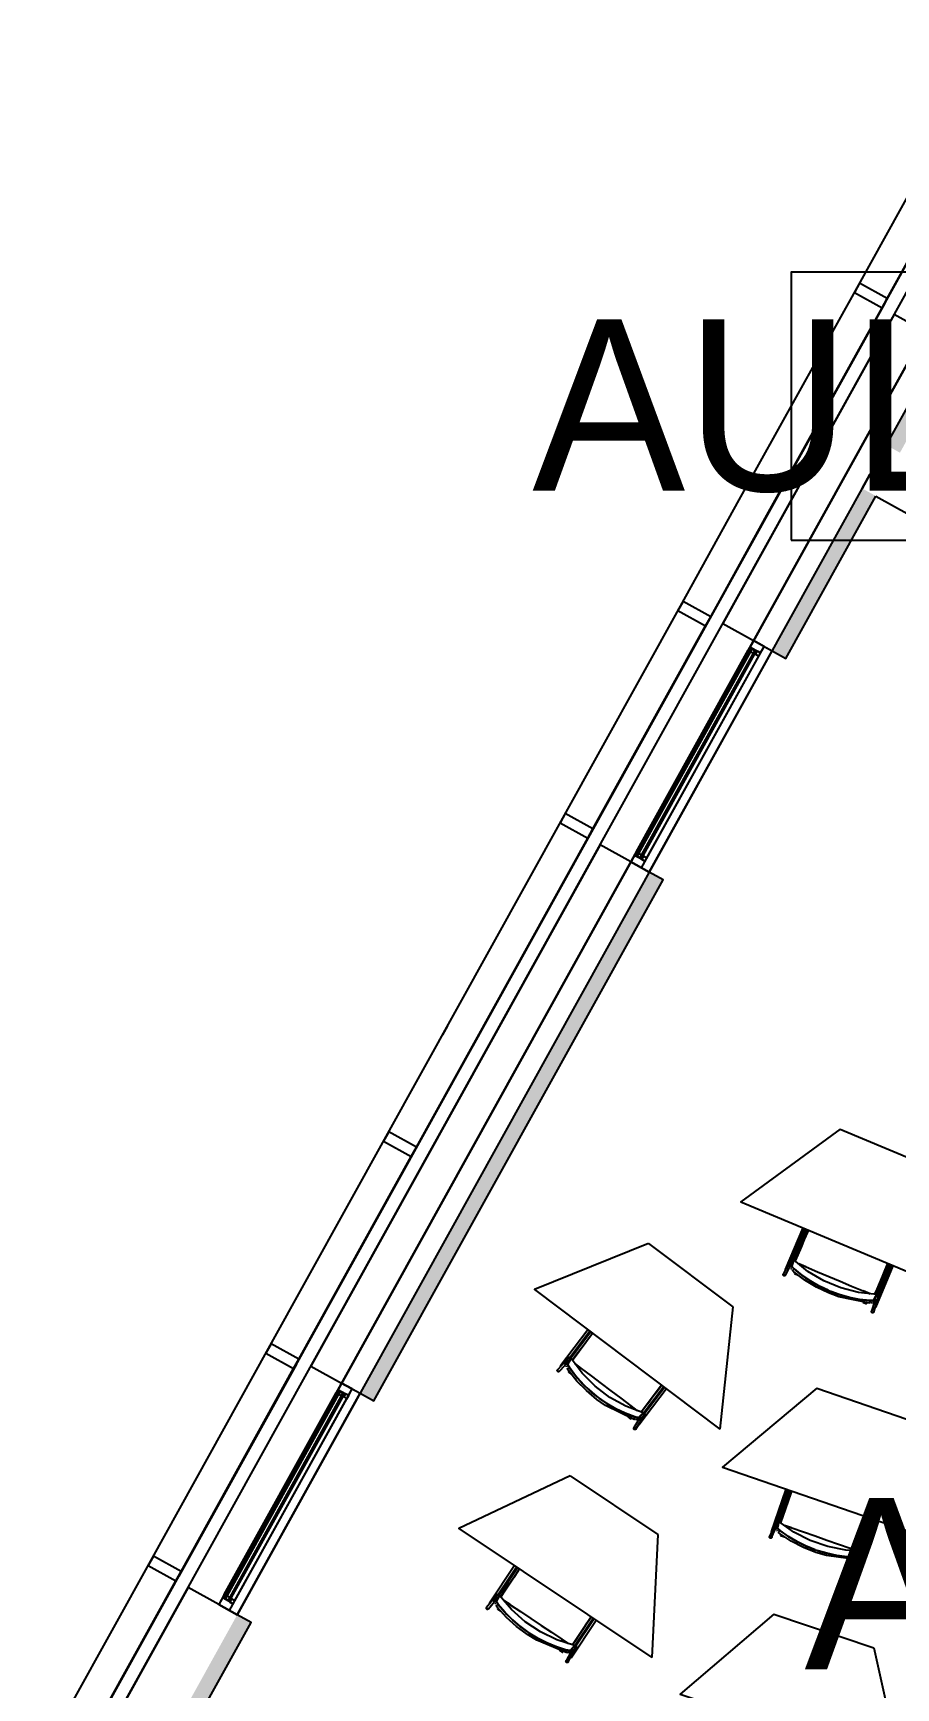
# Model space of a CAD drawing. Header units: metres. Extents: x 2.5 to 42.6, y 0.9 to 31.9.
# Drawn here: x 19.286 to 20.895, y 15.808 to 18.896 of the extents above; entities that cross this region are included whole.
import ezdxf

# ---------------------------------------------------------------- set-up
doc = ezdxf.new("R2010")
doc.units = ezdxf.units.M
for name, color, linetype in [('ARREDI', 9, 'Continuous'), ('INFISSI_VETRATE', 4, 'Continuous'), ('PARETI_STRUTTURE', 7, 'Continuous'), ('PILASTRI_SETTI', 8, 'Continuous'), ('PORTE_SCALE', 2, 'Continuous'), ('WAYFINDING_RIQUADRI', 7, 'Continuous'), ('WAYFINDING_TESTI', 7, 'Continuous')]:
    doc.layers.add(name, color=color, linetype=linetype)

msp = doc.modelspace()

# ---------------------------------------------------------------- linework, layer by layer
at = {"layer": 'ARREDI'}
for points in [[(21.0039, 18.6262), (19.2925, 15.5377)], [(20.5454, 17.7982), (20.1828, 17.1439), (20.1064, 17.0061)], [(20.3857, 17.5108), (20.4304, 17.5915)], [(20.7911, 16.8507), (20.6061, 16.7148), (21.0056, 16.5475)], [(20.7911, 16.8507), (20.9727, 16.7747)], [(20.7316, 16.6622), (20.7301, 16.6585), (20.7242, 16.6445), (20.7183, 16.6303), (20.7124, 16.6162), (20.7074, 16.6045)], [(20.4339, 16.6373), (20.221, 16.5514), (20.5666, 16.2904)], [(20.4339, 16.6373), (20.591, 16.5187)], [(20.6888, 16.5887), (20.6888, 16.5887)], [(20.6888, 16.5887), (20.6888, 16.5887), (20.6891, 16.5886), (20.6896, 16.5884)], [(20.6896, 16.5884), (20.6902, 16.5881)], [(20.6973, 16.5931), (20.6967, 16.5935), (20.6962, 16.5941), (20.696, 16.5948), (20.696, 16.5948), (20.6961, 16.5955), (20.6961, 16.5957), (20.6964, 16.5962), (20.6969, 16.5967), (20.6976, 16.597)], [(20.6976, 16.597), (20.6984, 16.5971), (20.6991, 16.5969), (20.6997, 16.5965), (20.7001, 16.5959), (20.7003, 16.5952), (20.7003, 16.5951), (20.7003, 16.5944), (20.7002, 16.5943), (20.7, 16.5938), (20.6994, 16.5933)], [(20.6984, 16.5926), (20.7002, 16.5983), (20.7006, 16.5996)], [(20.7003, 16.5894), (20.6995, 16.5904)], [(20.6995, 16.5904), (20.7003, 16.5894)], [(20.7011, 16.6046), (20.7005, 16.6051), (20.7001, 16.6057), (20.6999, 16.6064), (20.6999, 16.6071), (20.7001, 16.6076), (20.7001, 16.6076), (20.7002, 16.6078), (20.7008, 16.6083), (20.7014, 16.6087)], [(20.8468, 16.5306), (20.8493, 16.5305), (20.8516, 16.5306), (20.8532, 16.5309), (20.854, 16.5314), (20.8567, 16.5366), (20.8595, 16.5419), (20.8255, 16.5457), (20.7923, 16.5543), (20.7607, 16.5675), (20.7313, 16.5851), (20.7047, 16.6067), (20.7029, 16.6011), (20.701, 16.5954)], [(20.701, 16.5954), (20.7013, 16.5946), (20.7022, 16.5932), (20.7037, 16.5914), (20.7055, 16.5898)], [(20.7055, 16.5897), (20.7036, 16.5915), (20.7021, 16.5932), (20.7012, 16.5946), (20.701, 16.5954)], [(20.7014, 16.6086), (20.7022, 16.6087), (20.7029, 16.6085), (20.7035, 16.6081), (20.704, 16.6075), (20.7042, 16.6068)], [(20.7024, 16.5866), (20.7022, 16.5864), (20.7022, 16.5864), (20.7022, 16.5864), (20.7024, 16.5866), (20.7028, 16.587), (20.7032, 16.5875), (20.7037, 16.588), (20.7042, 16.5886)], [(20.7026, 16.6045), (20.7047, 16.6067)], [(20.7047, 16.6067), (20.7026, 16.6045)], [(20.7042, 16.5886), (20.7046, 16.5891), (20.7049, 16.5894), (20.7051, 16.5896)], [(20.7534, 16.557), (20.7367, 16.5665), (20.7206, 16.5775), (20.7055, 16.5897)], [(20.7056, 16.5896), (20.7207, 16.5774), (20.7368, 16.5665), (20.7534, 16.557)], [(20.7272, 16.5935), (20.7143, 16.5989)], [(20.7143, 16.5989), (20.7276, 16.5933), (20.7488, 16.5844), (20.7701, 16.5755), (20.7914, 16.5666), (20.8127, 16.5577), (20.8339, 16.5488), (20.8471, 16.5433)], [(20.856, 16.5423), (20.86, 16.5519), (20.865, 16.5638), (20.87, 16.5757), (20.875, 16.5877), (20.88, 16.5996)], [(20.6877, 16.5767), (20.687, 16.5767), (20.6863, 16.5769), (20.6856, 16.5773), (20.6852, 16.5779), (20.685, 16.5786), (20.6851, 16.5794), (20.6852, 16.5798), (20.6853, 16.5798), (20.6854, 16.5801), (20.6859, 16.5806), (20.6866, 16.5809)], [(20.6893, 16.579), (20.6892, 16.5782), (20.6891, 16.5778), (20.6889, 16.5776), (20.6884, 16.577), (20.6877, 16.5767)], [(20.7067, 16.5828), (20.7064, 16.5822), (20.7062, 16.5816), (20.706, 16.5811), (20.7059, 16.5809)], [(20.7541, 16.5567), (20.7688, 16.5498)], [(20.7688, 16.5498), (20.7541, 16.5567)], [(20.774, 16.5476), (20.7896, 16.5418), (20.8083, 16.5365), (20.8274, 16.5328), (20.8467, 16.5306)], [(20.8468, 16.5306), (20.8275, 16.5327), (20.8084, 16.5365), (20.7896, 16.5418), (20.774, 16.5476)], [(20.8471, 16.5433), (20.8343, 16.5487)], [(20.8402, 16.5246), (20.8403, 16.5249), (20.8405, 16.5253), (20.8408, 16.5259), (20.8411, 16.5266)], [(20.854, 16.5314), (20.8533, 16.5309), (20.8517, 16.5306), (20.8494, 16.5305), (20.8468, 16.5306)], [(20.8469, 16.5281), (20.8468, 16.5273), (20.8468, 16.5267)], [(20.8479, 16.5267), (20.8468, 16.5267)], [(20.8468, 16.5267), (20.8479, 16.5267)], [(20.8468, 16.5259), (20.8468, 16.5259), (20.8468, 16.5259)], [(20.847, 16.5302), (20.847, 16.5299), (20.847, 16.5295), (20.8469, 16.5288)], [(20.8503, 16.5267), (20.8492, 16.5266)], [(20.8493, 16.5266), (20.8505, 16.5267)], [(20.8531, 16.5271), (20.8515, 16.5268)], [(20.8515, 16.5268), (20.8532, 16.5271)], [(20.8538, 16.528), (20.8536, 16.5287), (20.8536, 16.5295), (20.8538, 16.53), (20.8538, 16.5301), (20.8543, 16.5307), (20.855, 16.531), (20.8557, 16.5311), (20.8564, 16.531), (20.8571, 16.5306), (20.8575, 16.53)], [(20.8575, 16.53), (20.8578, 16.5293), (20.8578, 16.5286), (20.8576, 16.528), (20.8575, 16.5279), (20.8571, 16.5274), (20.8571, 16.5274), (20.8564, 16.527), (20.8557, 16.5269), (20.855, 16.527), (20.8543, 16.5274)], [(20.8574, 16.5342), (20.8566, 16.5328), (20.8546, 16.5289)], [(20.8586, 16.5365), (20.8581, 16.5356)], [(20.8594, 16.541), (20.8599, 16.5416), (20.8605, 16.5419), (20.8613, 16.542), (20.862, 16.5419), (20.8627, 16.5415), (20.8631, 16.5409)], [(20.8595, 16.5419), (20.8594, 16.5396)], [(20.8631, 16.5409), (20.8634, 16.5402), (20.8634, 16.5395), (20.8633, 16.5393), (20.8633, 16.5392), (20.8631, 16.5388), (20.8626, 16.5382), (20.862, 16.5379), (20.8613, 16.5377)], [(20.591, 16.5187), (20.5666, 16.2904)], [(20.8402, 16.5246), (20.8402, 16.5246)], [(20.85, 16.5088), (20.8498, 16.5095), (20.8498, 16.5102), (20.8498, 16.5105), (20.8498, 16.5105), (20.85, 16.5109), (20.8505, 16.5115), (20.8512, 16.5118)], [(20.8538, 16.5109), (20.854, 16.5102), (20.854, 16.5094), (20.854, 16.5092), (20.854, 16.5092), (20.8538, 16.5087), (20.8533, 16.5082), (20.8526, 16.5078), (20.8519, 16.5077), (20.8511, 16.5078), (20.8505, 16.5082), (20.85, 16.5088)], [(20.8564, 16.5185), (20.857, 16.5182)], [(20.857, 16.5182), (20.8575, 16.5181), (20.8578, 16.5179)], [(20.8578, 16.5179), (20.8578, 16.5179)], [(20.3295, 16.4694), (20.3271, 16.4662), (20.3179, 16.4541), (20.3087, 16.4419), (20.2995, 16.4297), (20.2918, 16.4195)], [(19.7771, 16.4121), (19.5576, 16.016)], [(19.5701, 16.0393), (19.772, 16.4036)], [(20.2698, 16.4088), (20.2698, 16.4088), (20.2699, 16.4088), (20.2701, 16.4086), (20.2705, 16.4083)], [(20.2705, 16.4083), (20.2711, 16.4079)], [(20.2792, 16.4109), (20.2787, 16.4115), (20.2784, 16.4122), (20.2784, 16.4129), (20.2784, 16.413), (20.2786, 16.4136), (20.2787, 16.4137), (20.2791, 16.4142), (20.2797, 16.4145), (20.2804, 16.4147)], [(20.2801, 16.4103), (20.2832, 16.4153), (20.284, 16.4165)], [(20.2804, 16.4147), (20.2812, 16.4146), (20.2818, 16.4142), (20.2823, 16.4136), (20.2826, 16.4129), (20.2826, 16.4122), (20.2826, 16.4122), (20.2824, 16.4115), (20.2823, 16.4114), (20.2819, 16.411), (20.2813, 16.4106), (20.2806, 16.4105)], [(20.2806, 16.4078), (20.2812, 16.4067)], [(20.2812, 16.4067), (20.2807, 16.4078)], [(20.2825, 16.4034), (20.2823, 16.4033), (20.2823, 16.4033), (20.2823, 16.4033), (20.2825, 16.4034), (20.2829, 16.4037), (20.2835, 16.4041), (20.2841, 16.4045), (20.2847, 16.4049)], [(20.4086, 16.3133), (20.4109, 16.3126), (20.4132, 16.3122), (20.4148, 16.3121), (20.4157, 16.3124), (20.4197, 16.3168), (20.4236, 16.3212), (20.3916, 16.3333), (20.3616, 16.3499), (20.3342, 16.3705), (20.3101, 16.3948), (20.2897, 16.4223), (20.2865, 16.4173), (20.2834, 16.4123)], [(20.2834, 16.4123), (20.2834, 16.4114), (20.2839, 16.4098), (20.285, 16.4078), (20.2863, 16.4057)], [(20.2863, 16.4057), (20.2849, 16.4079), (20.2839, 16.4099), (20.2834, 16.4115), (20.2834, 16.4123)], [(20.2847, 16.4049), (20.2853, 16.4053), (20.2857, 16.4055), (20.2859, 16.4056)], [(20.2857, 16.4212), (20.2852, 16.4218), (20.285, 16.4225), (20.285, 16.4232), (20.2852, 16.4239), (20.2855, 16.4243), (20.2857, 16.4245), (20.2863, 16.4249), (20.287, 16.425)], [(20.324, 16.3626), (20.3108, 16.3754), (20.2979, 16.3901), (20.2863, 16.4057)], [(20.2864, 16.4056), (20.298, 16.39), (20.3108, 16.3754), (20.324, 16.3626)], [(20.287, 16.425), (20.2878, 16.4249), (20.2884, 16.4245), (20.2889, 16.424), (20.2892, 16.4232), (20.2892, 16.4225)], [(20.2871, 16.4207), (20.2895, 16.4222)], [(20.2895, 16.4222), (20.2871, 16.4207)], [(20.3082, 16.4039), (20.2971, 16.4124)], [(20.2971, 16.4123), (20.3085, 16.4037), (20.3269, 16.3898), (20.3453, 16.3759), (20.3638, 16.362), (20.3822, 16.3481), (20.4006, 16.3342), (20.412, 16.3256)], [(20.2659, 16.3975), (20.2651, 16.3976), (20.2645, 16.398), (20.264, 16.3985), (20.2637, 16.3993), (20.2637, 16.4), (20.2639, 16.4007), (20.2642, 16.4011), (20.2642, 16.4011), (20.2644, 16.4013), (20.265, 16.4017), (20.2658, 16.4018)], [(20.2679, 16.3993), (20.2677, 16.3986), (20.2674, 16.3982), (20.2672, 16.398), (20.2666, 16.3976), (20.2658, 16.3975)], [(20.2858, 16.3987), (20.2853, 16.3981), (20.2849, 16.3976), (20.2846, 16.3972), (20.2845, 16.397)], [(20.4203, 16.3224), (20.4266, 16.3307), (20.4344, 16.341), (20.4422, 16.3513), (20.45, 16.3617), (20.4578, 16.372)], [(20.3251, 16.3617), (20.3377, 16.3513)], [(20.3377, 16.3513), (20.3251, 16.3617)], [(20.3422, 16.3479), (20.3559, 16.3384), (20.3727, 16.3287), (20.3903, 16.3203), (20.4084, 16.3134)], [(20.4086, 16.3133), (20.3904, 16.3202), (20.3728, 16.3286), (20.3559, 16.3384), (20.3422, 16.3479)], [(20.7476, 16.3671), (20.5718, 16.2194), (20.9814, 16.0784)], [(20.7476, 16.3671), (20.9338, 16.303)], [(20.4007, 16.3092), (20.4008, 16.3094), (20.4011, 16.3098), (20.4015, 16.3103), (20.402, 16.3109)], [(20.412, 16.3256), (20.4009, 16.334)], [(20.4082, 16.3116), (20.408, 16.3109), (20.4078, 16.3102), (20.4076, 16.3096)], [(20.4086, 16.3093), (20.4076, 16.3096)], [(20.4076, 16.3096), (20.4086, 16.3093)], [(20.4086, 16.3129), (20.4086, 16.3127), (20.4084, 16.3122), (20.4082, 16.3116)], [(20.4157, 16.3123), (20.4149, 16.3121), (20.4132, 16.3122), (20.411, 16.3126), (20.4086, 16.3133)], [(20.4147, 16.3091), (20.4146, 16.3099), (20.4148, 16.3106), (20.4151, 16.3111), (20.4152, 16.3112), (20.4158, 16.3116), (20.4158, 16.3116), (20.4165, 16.3118), (20.4173, 16.3117), (20.4179, 16.3114), (20.4185, 16.3108), (20.4188, 16.3102)], [(20.4188, 16.3102), (20.4189, 16.3094), (20.4187, 16.3087), (20.4184, 16.3082), (20.4183, 16.3081), (20.4177, 16.3077), (20.4177, 16.3077), (20.417, 16.3075), (20.4162, 16.3076), (20.4155, 16.3079), (20.415, 16.3084)], [(20.4197, 16.3143), (20.4186, 16.313), (20.4157, 16.3098)], [(20.4236, 16.3212), (20.423, 16.3189)], [(20.4233, 16.3203), (20.4239, 16.3207), (20.4246, 16.3209), (20.4254, 16.3209), (20.4261, 16.3205), (20.4266, 16.32), (20.4269, 16.3193)], [(20.4269, 16.3193), (20.427, 16.3186), (20.4268, 16.3179), (20.4267, 16.3177), (20.4264, 16.3173), (20.4258, 16.3168), (20.4251, 16.3166), (20.4243, 16.3167), (20.4236, 16.317)], [(20.4062, 16.2914), (20.4062, 16.2922), (20.4064, 16.2929), (20.4065, 16.2931), (20.4068, 16.2935), (20.4074, 16.2939)], [(20.4104, 16.2925), (20.4105, 16.2918), (20.4103, 16.2911), (20.4102, 16.2909), (20.4099, 16.2905), (20.4093, 16.29), (20.4085, 16.2898), (20.4078, 16.2899), (20.4071, 16.2902), (20.4066, 16.2908), (20.4062, 16.2914)], [(20.4074, 16.3091), (20.4073, 16.3088), (20.4073, 16.3088), (20.4073, 16.3088)], [(20.411, 16.3087), (20.4099, 16.3089)], [(20.4099, 16.3089), (20.4112, 16.3087)], [(20.4138, 16.3084), (20.4121, 16.3085)], [(20.4122, 16.3085), (20.4138, 16.3084)], [(20.4148, 16.2993), (20.4154, 16.2989)], [(20.4154, 16.2989), (20.4158, 16.2986), (20.416, 16.2984)], [(20.4161, 16.2984), (20.416, 16.2984)], [(20.2877, 16.2032), (20.0801, 16.1053), (20.4402, 15.8645)], [(20.2878, 16.2032), (20.4514, 16.0938)], [(20.7005, 16.1751), (20.6992, 16.1713), (20.6942, 16.1569), (20.6892, 16.1425), (20.6842, 16.128), (20.6801, 16.1159)], [(20.4514, 16.0938), (20.4401, 15.8645)], [(20.6625, 16.099), (20.6625, 16.099)], [(20.6625, 16.099), (20.6626, 16.099), (20.6628, 16.0989), (20.6633, 16.0987)], [(20.6633, 16.0987), (20.664, 16.0985)], [(20.6707, 16.1039), (20.6701, 16.1043), (20.6696, 16.1048), (20.6693, 16.1055), (20.6693, 16.1056), (20.6693, 16.1063), (20.6694, 16.1064), (20.6696, 16.107), (20.6701, 16.1075), (20.6708, 16.1079)], [(20.6708, 16.1079), (20.6715, 16.108), (20.6723, 16.1078), (20.6729, 16.1075), (20.6734, 16.1069), (20.6736, 16.1062), (20.6736, 16.1055), (20.6736, 16.1053), (20.6733, 16.1048), (20.6728, 16.1042)], [(20.6718, 16.1035), (20.6733, 16.1093), (20.6736, 16.1107)], [(20.6738, 16.1157), (20.6731, 16.1161), (20.6727, 16.1167), (20.6724, 16.1174), (20.6724, 16.1181), (20.6726, 16.1186), (20.6726, 16.1186), (20.6727, 16.1188), (20.6732, 16.1194), (20.6738, 16.1197)], [(20.674, 16.1005), (20.6731, 16.1014)], [(20.6731, 16.1014), (20.674, 16.1005)], [(20.6738, 16.1197), (20.6746, 16.1198), (20.6753, 16.1197), (20.676, 16.1193), (20.6764, 16.1187), (20.6767, 16.118)], [(20.824, 16.0512), (20.8264, 16.0513), (20.8287, 16.0516), (20.8304, 16.052), (20.8311, 16.0525), (20.8335, 16.0579), (20.8359, 16.0633), (20.8017, 16.0649), (20.768, 16.0714), (20.7356, 16.0826), (20.7051, 16.0982), (20.6772, 16.118), (20.6757, 16.1122), (20.6743, 16.1065)], [(20.6743, 16.1065), (20.6746, 16.1057), (20.6756, 16.1043), (20.6772, 16.1027), (20.6791, 16.1011)], [(20.6791, 16.1011), (20.6771, 16.1028), (20.6755, 16.1044), (20.6745, 16.1057), (20.6743, 16.1065)], [(20.6752, 16.1157), (20.6772, 16.118)], [(20.6772, 16.118), (20.6752, 16.1157)], [(20.6762, 16.0978), (20.6761, 16.0976), (20.676, 16.0976), (20.6761, 16.0976), (20.6762, 16.0978), (20.6766, 16.0982), (20.677, 16.0987), (20.6774, 16.0993), (20.6779, 16.0999)], [(20.6779, 16.0999), (20.6783, 16.1004), (20.6786, 16.1008), (20.6787, 16.101)], [(20.7291, 16.0716), (20.7118, 16.08), (20.695, 16.0899), (20.6791, 16.1011)], [(20.6792, 16.101), (20.6951, 16.0898), (20.7118, 16.0799), (20.7291, 16.0715)], [(20.6808, 16.0943), (20.6806, 16.0936), (20.6803, 16.093), (20.6802, 16.0925), (20.6801, 16.0923)], [(20.7005, 16.1063), (20.6873, 16.1108)], [(20.6873, 16.1108), (20.7009, 16.1061), (20.7226, 16.0986), (20.7445, 16.0911), (20.7663, 16.0836), (20.7882, 16.0761), (20.8099, 16.0686), (20.8234, 16.0639)], [(20.8323, 16.0635), (20.8357, 16.0734), (20.8399, 16.0856), (20.8442, 16.0978), (20.8484, 16.11), (20.8526, 16.1223)], [(20.6622, 16.087), (20.6615, 16.0869), (20.6608, 16.087), (20.6601, 16.0874), (20.6596, 16.088), (20.6594, 16.0887), (20.6594, 16.0894), (20.6595, 16.0899), (20.6597, 16.0901), (20.6602, 16.0907), (20.6608, 16.0911)], [(20.6637, 16.0893), (20.6636, 16.0886), (20.6635, 16.0881), (20.6634, 16.0879), (20.6629, 16.0873), (20.6622, 16.087)], [(20.7449, 16.0654), (20.7296, 16.0713)], [(20.7297, 16.0713), (20.7448, 16.0654)], [(20.7502, 16.0635), (20.7661, 16.0588), (20.7851, 16.0547), (20.8044, 16.0522), (20.8238, 16.0512)], [(20.824, 16.0512), (20.8046, 16.0522), (20.7852, 16.0547), (20.7662, 16.0588), (20.7502, 16.0635)], [(20.8235, 16.0639), (20.8103, 16.0685)], [(20.8359, 16.0624), (20.8363, 16.063), (20.8369, 16.0634), (20.8377, 16.0636), (20.8384, 16.0635), (20.8391, 16.0632), (20.8396, 16.0626)], [(20.8359, 16.0633), (20.836, 16.061)], [(20.8396, 16.0626), (20.8399, 16.062), (20.8399, 16.0612), (20.8399, 16.061), (20.8399, 16.061), (20.8397, 16.0605), (20.8393, 16.0599), (20.8386, 16.0595), (20.8379, 16.0593)], [(20.8178, 16.0449), (20.8179, 16.0451), (20.818, 16.0456), (20.8182, 16.0462), (20.8184, 16.0467)], [(20.8178, 16.0449), (20.8178, 16.0448)], [(20.8311, 16.0525), (20.8304, 16.052), (20.8288, 16.0516), (20.8266, 16.0513), (20.824, 16.0512)], [(20.8242, 16.0508), (20.8242, 16.0506), (20.8242, 16.0502), (20.8242, 16.0495)], [(20.8242, 16.0488), (20.8242, 16.048), (20.8242, 16.0474)], [(20.8253, 16.0474), (20.8242, 16.0474)], [(20.8242, 16.0474), (20.8253, 16.0474)], [(20.8242, 16.0466), (20.8242, 16.0465), (20.8242, 16.0466)], [(20.8277, 16.0476), (20.8266, 16.0475)], [(20.8267, 16.0475), (20.828, 16.0476)], [(20.8286, 16.0297), (20.8283, 16.0304), (20.8282, 16.0311), (20.8283, 16.0314), (20.8283, 16.0314), (20.8285, 16.0318), (20.8289, 16.0324), (20.8295, 16.0328)], [(20.8322, 16.032), (20.8325, 16.0314), (20.8326, 16.0306), (20.8325, 16.0304), (20.8325, 16.0304), (20.8323, 16.0299), (20.8319, 16.0293), (20.8313, 16.0289), (20.8305, 16.0287), (20.8298, 16.0288), (20.8291, 16.0292), (20.8286, 16.0297)], [(20.8305, 16.0482), (20.8289, 16.0477)], [(20.8289, 16.0477), (20.8305, 16.0482)], [(20.8311, 16.0491), (20.8308, 16.0498), (20.8308, 16.0506), (20.8309, 16.0511), (20.831, 16.0513), (20.8314, 16.0518), (20.8314, 16.0518), (20.8321, 16.0522), (20.8328, 16.0524), (20.8335, 16.0523), (20.8342, 16.0519), (20.8347, 16.0514)], [(20.8347, 16.0514), (20.835, 16.0507), (20.8351, 16.05), (20.8349, 16.0494), (20.8348, 16.0493), (20.8345, 16.0487), (20.8344, 16.0487), (20.8338, 16.0483), (20.8331, 16.0482), (20.8323, 16.0482), (20.8317, 16.0486)], [(20.8343, 16.0556), (20.8336, 16.0541), (20.8319, 16.0501)], [(20.8343, 16.0398), (20.835, 16.0396)], [(20.8353, 16.0579), (20.8349, 16.057)], [(20.8349, 16.0396), (20.8354, 16.0394), (20.8357, 16.0393)], [(20.8358, 16.0393), (20.8357, 16.0393)], [(20.1932, 16.0296), (20.191, 16.0263), (20.1825, 16.0136), (20.174, 16.0009), (20.1655, 15.9882), (20.1584, 15.9776)], [(20.1463, 15.9683), (20.1457, 15.9689), (20.1454, 15.9695), (20.1454, 15.9703), (20.1454, 15.9703), (20.1456, 15.971), (20.1456, 15.9711), (20.146, 15.9716), (20.1466, 15.972), (20.1473, 15.9721)], [(20.1473, 15.9677), (20.1501, 15.9729), (20.1508, 15.9742)], [(20.1473, 15.9721), (20.1481, 15.9721), (20.1488, 15.9717), (20.1493, 15.9712), (20.1496, 15.9706), (20.1497, 15.9698), (20.1497, 15.9698), (20.1495, 15.9691), (20.1494, 15.969), (20.149, 15.9685), (20.1484, 15.9681), (20.1477, 15.9679)], [(20.2811, 15.8783), (20.2834, 15.8778), (20.2857, 15.8775), (20.2874, 15.8775), (20.2882, 15.8778), (20.2919, 15.8824), (20.2956, 15.887), (20.263, 15.8973), (20.2321, 15.9121), (20.2036, 15.9311), (20.1781, 15.954), (20.1561, 15.9803), (20.1533, 15.9751), (20.1504, 15.97)], [(20.1537, 15.9635), (20.1522, 15.9656), (20.1511, 15.9676), (20.1504, 15.9691), (20.1504, 15.97)], [(20.1504, 15.9699), (20.1505, 15.9691), (20.1511, 15.9675), (20.1523, 15.9655), (20.1537, 15.9635)], [(20.1522, 15.979), (20.1517, 15.9795), (20.1514, 15.9802), (20.1513, 15.9809), (20.1516, 15.9816), (20.1518, 15.9821), (20.152, 15.9822), (20.1526, 15.9827), (20.1533, 15.9828)], [(20.1533, 15.9828), (20.1541, 15.9828), (20.1547, 15.9824), (20.1553, 15.9819), (20.1556, 15.9812), (20.1556, 15.9805)], [(20.1537, 15.9786), (20.1561, 15.9803)], [(20.1561, 15.9803), (20.1537, 15.9786)], [(20.1757, 15.963), (20.1641, 15.9708)], [(20.1641, 15.9708), (20.176, 15.9628), (20.1951, 15.95), (20.2143, 15.9372), (20.2335, 15.9243), (20.2527, 15.9115), (20.2719, 15.8987), (20.2838, 15.8907)], [(20.1338, 15.9541), (20.133, 15.9542), (20.1323, 15.9546), (20.1318, 15.9551), (20.1315, 15.9558), (20.1314, 15.9565), (20.1316, 15.9572), (20.1319, 15.9577), (20.1319, 15.9577), (20.1321, 15.9579), (20.1327, 15.9583), (20.1334, 15.9584)], [(20.1357, 15.9561), (20.1355, 15.9553), (20.1353, 15.9549), (20.1351, 15.9547), (20.1345, 15.9543), (20.1338, 15.9541)], [(20.1371, 15.9657), (20.1371, 15.9657), (20.1371, 15.9656), (20.1374, 15.9655), (20.1378, 15.9652)], [(20.1378, 15.9652), (20.1384, 15.9648)], [(20.1486, 15.9642), (20.1479, 15.9653)], [(20.1479, 15.9653), (20.1486, 15.9642)], [(20.15, 15.961), (20.1498, 15.9609), (20.1498, 15.9608), (20.1498, 15.9609), (20.1501, 15.961), (20.1505, 15.9613), (20.151, 15.9617), (20.1516, 15.9622), (20.1522, 15.9626)], [(20.1522, 15.9626), (20.1527, 15.963), (20.1531, 15.9633), (20.1532, 15.9634)], [(20.1536, 15.9565), (20.1532, 15.9559), (20.1528, 15.9553), (20.1525, 15.9549), (20.1524, 15.9547)], [(20.1944, 15.9222), (20.1799, 15.9347), (20.1662, 15.9486), (20.1537, 15.9635)], [(20.1538, 15.9634), (20.1663, 15.9485), (20.1799, 15.9347), (20.1945, 15.9222)], [(20.2923, 15.8881), (20.2981, 15.8967), (20.3053, 15.9075), (20.3124, 15.9182), (20.3196, 15.929), (20.3268, 15.9397)], [(20.6673, 15.9449), (20.4929, 15.7956), (20.9036, 15.6583)], [(20.6673, 15.9449), (20.8541, 15.8824)], [(20.2081, 15.9122), (20.1949, 15.9218)], [(20.195, 15.9218), (20.2081, 15.9122)], [(20.2128, 15.9091), (20.227, 15.9004), (20.2444, 15.8916), (20.2624, 15.8842), (20.2809, 15.8784)], [(20.2811, 15.8783), (20.2625, 15.8842), (20.2444, 15.8915), (20.227, 15.9003), (20.2128, 15.9091)], [(20.2838, 15.8907), (20.2722, 15.8985)], [(20.2812, 15.8779), (20.2811, 15.8777), (20.281, 15.8772), (20.2808, 15.8766)], [(20.2883, 15.8778), (20.2875, 15.8775), (20.2858, 15.8775), (20.2836, 15.8777), (20.2811, 15.8783)], [(20.2874, 15.8745), (20.2873, 15.8752), (20.2875, 15.8759), (20.2877, 15.8765), (20.2878, 15.8766), (20.2884, 15.877), (20.2884, 15.877), (20.2891, 15.8772), (20.2898, 15.8772), (20.2905, 15.8769), (20.2911, 15.8764), (20.2915, 15.8758)], [(20.2921, 15.8799), (20.2911, 15.8786), (20.2884, 15.8753)], [(20.2956, 15.887), (20.2951, 15.8848)], [(20.2954, 15.8861), (20.296, 15.8866), (20.2967, 15.8868), (20.2974, 15.8868), (20.2981, 15.8865), (20.2987, 15.886), (20.2991, 15.8854)], [(20.2991, 15.8854), (20.2992, 15.8846), (20.299, 15.8839), (20.2989, 15.8837), (20.2986, 15.8833), (20.298, 15.8828), (20.2973, 15.8826), (20.2966, 15.8826)], [(20.8541, 15.8824), (20.9036, 15.6583)], [(20.2734, 15.8738), (20.2736, 15.874), (20.2738, 15.8744), (20.2742, 15.8749), (20.2746, 15.8756)], [(20.28, 15.8563), (20.2799, 15.8571), (20.2801, 15.8578), (20.2802, 15.858), (20.2804, 15.8584), (20.281, 15.8589)], [(20.2841, 15.8577), (20.2842, 15.8569), (20.2841, 15.8562), (20.284, 15.856), (20.2837, 15.8556), (20.2831, 15.8551), (20.2824, 15.8549), (20.2816, 15.8549), (20.2809, 15.8552), (20.2804, 15.8557), (20.28, 15.8563)], [(20.2802, 15.874), (20.2801, 15.8738), (20.2801, 15.8737), (20.2801, 15.8738)], [(20.2806, 15.8759), (20.2804, 15.8752), (20.2803, 15.8745)], [(20.2813, 15.8743), (20.2803, 15.8745)], [(20.2803, 15.8745), (20.2813, 15.8743)], [(20.2837, 15.8739), (20.2826, 15.874)], [(20.2827, 15.874), (20.284, 15.8738)], [(20.2866, 15.8737), (20.2849, 15.8737)], [(20.2849, 15.8737), (20.2866, 15.8737)], [(20.2915, 15.8758), (20.2916, 15.875), (20.2914, 15.8743), (20.2912, 15.8738), (20.291, 15.8737), (20.2905, 15.8732), (20.2905, 15.8732), (20.2898, 15.873), (20.289, 15.873), (20.2884, 15.8733), (20.2878, 15.8738)], [(20.2881, 15.8647), (20.2887, 15.8643)], [(20.2887, 15.8643), (20.2891, 15.864), (20.2894, 15.8638)], [(20.2894, 15.8638), (20.2894, 15.8638)]]:
    msp.add_lwpolyline(points, dxfattribs=at)
for points in [[(20.8743, 18.3924), (20.5451, 17.7984), (20.5454, 17.7982), (20.8747, 18.3922)], [(20.643, 17.7395), (20.6497, 17.7516), (20.6297, 17.7627), (20.6196, 17.7444), (20.6208, 17.7437), (20.6242, 17.7499)], [(20.6228, 17.7474), (20.6209, 17.744), (20.6223, 17.7432), (20.6242, 17.7466)], [(20.6242, 17.7418), (20.6297, 17.7387), (20.6322, 17.7432), (20.6267, 17.7462)], [(20.6319, 17.7378), (20.6337, 17.7369), (20.6352, 17.7397), (20.6335, 17.7407)], [(20.643, 17.7395), (20.637, 17.7428), (20.6336, 17.7369), (20.6397, 17.7335)], [(20.3256, 17.4023), (19.9963, 16.8083), (19.9967, 16.8081), (20.3259, 17.4021)], [(20.4274, 17.3505), (20.4086, 17.3609), (20.412, 17.3671), (20.4109, 17.3678), (20.4007, 17.3494), (20.4207, 17.3384)], [(20.41, 17.3634), (20.4114, 17.3626), (20.4133, 17.3661), (20.4119, 17.3669)], [(20.4155, 17.3652), (20.413, 17.3607), (20.4185, 17.3577), (20.421, 17.3621)], [(20.4229, 17.3608), (20.4214, 17.3579), (20.4231, 17.3569), (20.4247, 17.3598)], [(20.4274, 17.3505), (20.4307, 17.3565), (20.4247, 17.3598), (20.4214, 17.3538)], [(19.9963, 16.8083), (19.7768, 16.4123), (19.7771, 16.4121), (19.9967, 16.8081)], [(19.8747, 16.3534), (19.8814, 16.3655), (19.8615, 16.3766), (19.8513, 16.3582), (19.8525, 16.3576), (19.8559, 16.3638)], [(19.8545, 16.3613), (19.8526, 16.3578), (19.854, 16.357), (19.8559, 16.3605)], [(19.856, 16.3557), (19.8615, 16.3526), (19.8639, 16.3571), (19.8584, 16.3601)], [(19.8637, 16.3517), (19.8654, 16.3508), (19.867, 16.3536), (19.8652, 16.3546)], [(19.8747, 16.3534), (19.8687, 16.3567), (19.8654, 16.3508), (19.8714, 16.3474)], [(19.5573, 16.0162), (19.2922, 15.5379), (19.2925, 15.5377), (19.5576, 16.016)], [(19.6591, 15.9644), (19.6403, 15.9748), (19.6438, 15.981), (19.6426, 15.9817), (19.6324, 15.9633), (19.6524, 15.9522)], [(19.6417, 15.9773), (19.6431, 15.9765), (19.645, 15.98), (19.6436, 15.9808)], [(19.6472, 15.9791), (19.6447, 15.9746), (19.6503, 15.9715), (19.6527, 15.976)], [(19.6547, 15.9746), (19.6531, 15.9718), (19.6548, 15.9708), (19.6564, 15.9737)], [(19.6591, 15.9644), (19.6624, 15.9703), (19.6564, 15.9737), (19.6531, 15.9677)]]:
    msp.add_lwpolyline(points, close=True, dxfattribs=at)
at = {"layer": 'INFISSI_VETRATE'}
for points in [[(20.6239, 17.7461), (20.625, 17.7472)], [(20.6115, 17.7059), (20.6176, 17.7119)], [(20.5893, 17.6837), (20.5954, 17.6897)], [(20.5769, 17.6434), (20.583, 17.6495)], [(20.5547, 17.6212), (20.5608, 17.6273)], [(20.5423, 17.581), (20.5484, 17.587)], [(20.5201, 17.5587), (20.5261, 17.5648)], [(20.5077, 17.5185), (20.5137, 17.5246)], [(20.4855, 17.4963), (20.4915, 17.5023)], [(20.4731, 17.456), (20.4791, 17.4621)], [(20.4508, 17.4338), (20.4569, 17.4399)], [(20.4384, 17.3936), (20.4445, 17.3996)], [(20.4162, 17.3714), (20.4223, 17.3774)], [(19.8277, 16.3095), (19.8337, 16.3156)], [(19.8499, 16.3317), (19.8559, 16.3378)], [(19.7931, 16.247), (19.7991, 16.2531)], [(19.8153, 16.2693), (19.8213, 16.2753)], [(19.7584, 16.1846), (19.7645, 16.1906)], [(19.7806, 16.2068), (19.7867, 16.2129)], [(19.7238, 16.1221), (19.7299, 16.1282)], [(19.746, 16.1443), (19.7521, 16.1504)], [(19.6892, 16.0597), (19.6952, 16.0657)], [(19.7114, 16.0819), (19.7175, 16.0879)], [(19.6546, 15.9972), (19.6606, 16.0032)], [(19.6768, 16.0194), (19.6828, 16.0255)]]:
    msp.add_lwpolyline(points, dxfattribs=at)
at = {"layer": 'PARETI_STRUTTURE'}
for points in [[(19.3814, 15.5105), (19.3242, 15.5421), (27.06, 29.4989)], [(25.9228, 27.2312), (26.9202, 29.0306), (19.6668, 15.9442)], [(26.8439, 28.9742), (19.6745, 16.0393)], [(19.6745, 16.0393), (26.8439, 28.9742)], [(20.8227, 18.421), (21.0422, 18.8171)], [(20.8791, 18.401), (21.0891, 18.7798)], [(20.6032, 18.025), (20.8227, 18.421)], [(20.6548, 17.9964), (20.8696, 18.3838)], [(20.9495, 18.3395), (20.8923, 18.3712), (20.5726, 17.7944), (20.6297, 17.7627)], [(20.8465, 18.0725), (20.8321, 18.0466)], [(20.8321, 18.0466), (20.8465, 18.0725)], [(20.4351, 17.3304), (20.6642, 17.7436), (20.69, 17.7293), (20.858, 18.0323)], [(20.4934, 17.827), (20.6032, 18.025)], [(20.858, 18.0323), (21.835, 17.4908), (21.8493, 17.5166)], [(20.5498, 17.807), (20.6548, 17.9964)], [(20.2739, 17.431), (20.4934, 17.827)], [(20.4982, 17.8356), (20.4887, 17.8184)], [(20.3303, 17.4109), (20.5403, 17.7898)], [(20.6297, 17.7627), (20.5152, 17.5561)], [(20.6297, 17.7627), (20.6642, 17.7436)], [(20.4109, 17.3678), (20.6196, 17.7444)], [(20.6196, 17.7444), (20.4109, 17.3678)], [(20.4206, 17.3565), (20.6343, 17.742), (20.6322, 17.7432), (20.4185, 17.3577)], [(20.4307, 17.3565), (20.6397, 17.7335)], [(20.4308, 17.3567), (20.6396, 17.7333)], [(20.6397, 17.7335), (20.6497, 17.7516)], [(20.6497, 17.7516), (20.6642, 17.7436)], [(20.5152, 17.5561), (20.4007, 17.3494)], [(19.9447, 16.8369), (20.2739, 17.431)], [(20.0011, 16.8169), (20.3208, 17.3937)], [(20.4007, 17.3494), (20.3435, 17.3811), (19.8043, 16.4083), (19.8615, 16.3766)], [(19.6668, 15.9442), (19.8959, 16.3575), (19.9217, 16.3432), (20.461, 17.316), (20.4351, 17.3303)], [(20.4207, 17.3384), (20.4351, 17.3303), (20.4007, 17.3494)], [(20.4207, 17.3384), (20.4307, 17.3565)], [(20.0592, 17.0435), (20.0496, 17.0263)], [(19.7251, 16.4409), (19.9447, 16.8369)], [(19.7816, 16.4209), (19.9915, 16.7997)], [(20.7214, 16.6665), (20.6888, 16.5887)], [(20.7012, 16.6071), (20.7254, 16.6648)], [(20.7276, 16.6639), (20.7029, 16.6049)], [(20.7074, 16.6044), (20.7316, 16.6622)], [(20.7001, 16.6076), (20.6852, 16.5798)], [(20.6891, 16.5778), (20.7039, 16.6055)], [(20.6961, 16.5957), (20.7, 16.6068)], [(20.6999, 16.5975), (20.6994, 16.5965)], [(20.6999, 16.6041), (20.7011, 16.6069)], [(20.7041, 16.6054), (20.704, 16.6052), (20.704, 16.6051), (20.7039, 16.605), (20.7039, 16.6049), (20.7038, 16.6047), (20.7038, 16.6046), (20.7037, 16.6045), (20.7037, 16.6044), (20.7037, 16.6042), (20.7036, 16.6041), (20.7036, 16.604), (20.7035, 16.6039), (20.7035, 16.6037), (20.7035, 16.6036), (20.7034, 16.6035), (20.7034, 16.6034), (20.7033, 16.6032), (20.7033, 16.6031), (20.7032, 16.603), (20.7032, 16.6029), (20.7031, 16.6028), (20.7031, 16.6026), (20.7031, 16.6025), (20.703, 16.6024), (20.703, 16.6023), (20.7029, 16.6021), (20.7029, 16.602), (20.7029, 16.6019), (20.7028, 16.6018), (20.7028, 16.6016), (20.7027, 16.6015), (20.7027, 16.6014), (20.7026, 16.6013), (20.7026, 16.6011), (20.7026, 16.601), (20.7025, 16.6009), (20.7025, 16.6008), (20.7024, 16.6007), (20.7024, 16.6005), (20.7023, 16.6004), (20.7023, 16.6003), (20.7023, 16.6002), (20.7022, 16.6), (20.7022, 16.5999), (20.7021, 16.5998), (20.7021, 16.5997), (20.702, 16.5995), (20.702, 16.5994), (20.702, 16.5993), (20.7019, 16.5992), (20.7019, 16.599), (20.7018, 16.5989), (20.7018, 16.5988), (20.7017, 16.5987), (20.7017, 16.5985), (20.7017, 16.5984), (20.7016, 16.5983), (20.7016, 16.5982), (20.7015, 16.598), (20.7015, 16.5979), (20.7014, 16.5978), (20.7014, 16.5977), (20.7014, 16.5975), (20.7013, 16.5974), (20.7013, 16.5973), (20.7012, 16.5972), (20.7012, 16.5971), (20.7011, 16.5969), (20.7011, 16.5968), (20.7011, 16.5967), (20.701, 16.5966), (20.701, 16.5964), (20.7009, 16.5963), (20.7009, 16.5962), (20.7008, 16.5961), (20.7008, 16.5959), (20.7008, 16.5958), (20.7007, 16.5957), (20.7007, 16.5956), (20.7006, 16.5954), (20.7006, 16.5953), (20.7006, 16.5952), (20.7005, 16.5951), (20.7005, 16.5949), (20.7004, 16.5948), (20.7004, 16.5947), (20.7003, 16.5946), (20.7003, 16.5944), (20.7002, 16.5943), (20.7002, 16.5943)], [(20.7051, 16.5896), (20.7249, 16.5742), (20.7462, 16.5609), (20.7687, 16.5498), (20.7714, 16.5487)], [(20.8801, 16.6), (20.8559, 16.5423)], [(20.8578, 16.5179), (20.8904, 16.5957)], [(20.8596, 16.5399), (20.8841, 16.5984)], [(20.8864, 16.5974), (20.861, 16.5367)], [(20.7697, 16.5447), (20.7469, 16.5556), (20.7253, 16.5687), (20.7051, 16.5839), (20.7022, 16.5864)], [(20.7059, 16.5808), (20.7129, 16.5779)], [(20.8467, 16.5259), (20.7886, 16.5376), (20.7697, 16.5447)], [(20.7714, 16.5487), (20.7949, 16.5402), (20.8193, 16.5341), (20.8441, 16.5305), (20.847, 16.5302)], [(20.8336, 16.5273), (20.8402, 16.5246)], [(20.8553, 16.5279), (20.8498, 16.5105)], [(20.8538, 16.53), (20.859, 16.5405)], [(20.854, 16.5092), (20.8633, 16.5392)], [(20.857, 16.5334), (20.8556, 16.5288)], [(20.8559, 16.531), (20.8563, 16.532)], [(20.8592, 16.5405), (20.8589, 16.5394)], [(20.3207, 16.4761), (20.2698, 16.4088)], [(20.2864, 16.4235), (20.3241, 16.4735)], [(20.3261, 16.472), (20.2876, 16.421)], [(20.2918, 16.4194), (20.3296, 16.4694)], [(19.5056, 16.0448), (19.7251, 16.4409)], [(19.7299, 16.4495), (19.7204, 16.4323)], [(19.5621, 16.0248), (19.772, 16.4036)], [(20.2855, 16.4243), (20.2642, 16.4011)], [(20.2674, 16.3982), (20.2887, 16.4214)], [(20.2787, 16.4137), (20.2852, 16.4236)], [(20.2832, 16.4153), (20.2821, 16.4138)], [(20.2888, 16.4212), (20.2887, 16.4211), (20.2886, 16.421), (20.2885, 16.4208), (20.2885, 16.4207), (20.2884, 16.4206), (20.2883, 16.4205), (20.2883, 16.4204), (20.2882, 16.4203), (20.2881, 16.4202), (20.288, 16.4201), (20.288, 16.42), (20.2879, 16.4199), (20.2878, 16.4197), (20.2877, 16.4196), (20.2877, 16.4195), (20.2876, 16.4194), (20.2875, 16.4193), (20.2875, 16.4192), (20.2874, 16.4191), (20.2873, 16.419), (20.2872, 16.4189), (20.2872, 16.4188), (20.2871, 16.4187), (20.287, 16.4185), (20.287, 16.4184), (20.2869, 16.4183), (20.2868, 16.4182), (20.2867, 16.4181), (20.2867, 16.418), (20.2866, 16.4179), (20.2865, 16.4178), (20.2865, 16.4177), (20.2864, 16.4176), (20.2863, 16.4175), (20.2862, 16.4173), (20.2862, 16.4172), (20.2861, 16.4171), (20.286, 16.417), (20.2859, 16.4169), (20.2859, 16.4168), (20.2858, 16.4167), (20.2857, 16.4166), (20.2857, 16.4165), (20.2856, 16.4164), (20.2855, 16.4162), (20.2854, 16.4161), (20.2854, 16.416), (20.2853, 16.4159), (20.2852, 16.4158), (20.2851, 16.4157), (20.2851, 16.4156), (20.285, 16.4155), (20.2849, 16.4154), (20.2849, 16.4153), (20.2848, 16.4151), (20.2847, 16.415), (20.2846, 16.4149), (20.2846, 16.4148), (20.2845, 16.4147), (20.2844, 16.4146), (20.2844, 16.4145), (20.2843, 16.4144), (20.2842, 16.4143), (20.2841, 16.4142), (20.2841, 16.414), (20.284, 16.4139), (20.2839, 16.4138), (20.2839, 16.4137), (20.2838, 16.4136), (20.2837, 16.4135), (20.2836, 16.4134), (20.2836, 16.4133), (20.2835, 16.4132), (20.2834, 16.4131), (20.2833, 16.413), (20.2833, 16.4128), (20.2832, 16.4127), (20.2831, 16.4126), (20.2831, 16.4125), (20.283, 16.4124), (20.2829, 16.4123), (20.2828, 16.4122), (20.2828, 16.4121), (20.2827, 16.412), (20.2826, 16.4119), (20.2826, 16.4118), (20.2825, 16.4116), (20.2824, 16.4115), (20.2823, 16.4114), (20.2823, 16.4114)], [(20.3373, 16.3461), (20.3179, 16.3624), (20.3002, 16.3804), (20.2845, 16.4002), (20.2823, 16.4032)], [(20.2845, 16.421), (20.2863, 16.4234)], [(20.2859, 16.4057), (20.3013, 16.3858), (20.3186, 16.3677), (20.3376, 16.3514), (20.3399, 16.3496)], [(19.8615, 16.3766), (19.7469, 16.1699)], [(19.8615, 16.3766), (19.8959, 16.3575)], [(20.2845, 16.397), (20.2906, 16.3924)], [(20.458, 16.3724), (20.4203, 16.3224)], [(19.6426, 15.9817), (19.8513, 16.3582)], [(19.8513, 16.3582), (19.6426, 15.9817)], [(19.6523, 15.9704), (19.866, 16.3559), (19.8639, 16.3571), (19.6503, 15.9715)], [(19.6624, 15.9703), (19.8714, 16.3474)], [(19.6626, 15.9706), (19.8713, 16.3472)], [(19.8714, 16.3474), (19.8814, 16.3655)], [(19.8814, 16.3655), (19.8959, 16.3575)], [(20.4073, 16.3088), (20.3539, 16.3346), (20.3373, 16.3461)], [(20.3399, 16.3496), (20.3607, 16.3355), (20.3827, 16.3236), (20.4058, 16.3139), (20.4086, 16.3129)], [(20.4161, 16.2984), (20.4669, 16.3657)], [(20.4233, 16.3192), (20.4615, 16.3698)], [(20.4634, 16.3683), (20.4238, 16.3158)], [(20.395, 16.3135), (20.4007, 16.3092)], [(20.4102, 16.2908), (20.4267, 16.3177)], [(20.4151, 16.3111), (20.4228, 16.3199)], [(20.4191, 16.3136), (20.4166, 16.3095)], [(20.4175, 16.3115), (20.4186, 16.313)], [(20.423, 16.3199), (20.4224, 16.319)], [(20.416, 16.3086), (20.4065, 16.2931)], [(19.7469, 16.1699), (19.6324, 15.9633)], [(20.69, 16.1788), (20.6625, 16.099)], [(20.6737, 16.1181), (20.6941, 16.1773)], [(20.6964, 16.1765), (20.6756, 16.1161)], [(20.6801, 16.1159), (20.7005, 16.1751)], [(20.6726, 16.1186), (20.6595, 16.0899)], [(20.6635, 16.0881), (20.6765, 16.1168)], [(20.6694, 16.1064), (20.6725, 16.1178)], [(20.6726, 16.1151), (20.6736, 16.1179)], [(20.673, 16.1085), (20.6726, 16.1075)], [(20.6767, 16.1166), (20.6766, 16.1165), (20.6766, 16.1164), (20.6766, 16.1162), (20.6765, 16.1161), (20.6765, 16.116), (20.6764, 16.1158), (20.6764, 16.1157), (20.6764, 16.1156), (20.6764, 16.1155), (20.6763, 16.1153), (20.6763, 16.1152), (20.6762, 16.1151), (20.6762, 16.115), (20.6762, 16.1148), (20.6761, 16.1147), (20.6761, 16.1146), (20.6761, 16.1145), (20.676, 16.1143), (20.676, 16.1142), (20.676, 16.1141), (20.6759, 16.114), (20.6759, 16.1138), (20.6759, 16.1137), (20.6758, 16.1136), (20.6758, 16.1134), (20.6758, 16.1133), (20.6757, 16.1132), (20.6757, 16.1131), (20.6757, 16.1129), (20.6756, 16.1128), (20.6756, 16.1127), (20.6755, 16.1126), (20.6755, 16.1124), (20.6755, 16.1123), (20.6754, 16.1122), (20.6754, 16.1121), (20.6754, 16.1119), (20.6753, 16.1118), (20.6753, 16.1117), (20.6753, 16.1116), (20.6752, 16.1114), (20.6752, 16.1113), (20.6752, 16.1112), (20.6751, 16.111), (20.6751, 16.1109), (20.6751, 16.1108), (20.675, 16.1107), (20.675, 16.1105), (20.675, 16.1104), (20.6749, 16.1103), (20.6749, 16.1102), (20.6749, 16.11), (20.6748, 16.1099), (20.6748, 16.1098), (20.6748, 16.1097), (20.6747, 16.1095), (20.6747, 16.1094), (20.6746, 16.1093), (20.6746, 16.1092), (20.6746, 16.109), (20.6745, 16.1089), (20.6745, 16.1088), (20.6745, 16.1086), (20.6744, 16.1085), (20.6744, 16.1084), (20.6744, 16.1083), (20.6743, 16.1081), (20.6743, 16.108), (20.6743, 16.1079), (20.6742, 16.1078), (20.6742, 16.1076), (20.6742, 16.1075), (20.6741, 16.1074), (20.6741, 16.1073), (20.6741, 16.1071), (20.674, 16.107), (20.674, 16.1069), (20.674, 16.1067), (20.6739, 16.1066), (20.6739, 16.1065), (20.6739, 16.1064), (20.6738, 16.1062), (20.6738, 16.1061), (20.6738, 16.106), (20.6737, 16.1059), (20.6737, 16.1057), (20.6736, 16.1056), (20.6736, 16.1055), (20.6736, 16.1053), (20.6736, 16.1053)], [(20.7461, 16.0603), (20.7226, 16.0697), (20.7002, 16.0814), (20.6791, 16.0953), (20.676, 16.0976)], [(20.6787, 16.101), (20.6995, 16.0869), (20.7216, 16.075), (20.7448, 16.0654), (20.7475, 16.0644)], [(20.8527, 16.1227), (20.8323, 16.0635)], [(20.8358, 16.0393), (20.8632, 16.1191)], [(20.8362, 16.0614), (20.8568, 16.1213)], [(20.8591, 16.1205), (20.8377, 16.0583)], [(20.6801, 16.0923), (20.6873, 16.0898)], [(20.7475, 16.0644), (20.7716, 16.0575), (20.7963, 16.053), (20.8212, 16.0509), (20.8242, 16.0509)], [(19.2861, 15.6488), (19.5056, 16.0448)], [(19.5104, 16.0535), (19.5009, 16.0362)], [(20.184, 16.0358), (20.1371, 15.9657)], [(20.1528, 15.9813), (20.1876, 16.0334)], [(20.1896, 16.032), (20.1541, 15.9789)], [(20.8242, 16.0465), (20.7655, 16.0545), (20.7461, 16.0603)], [(20.811, 16.0472), (20.8178, 16.0448)], [(20.8326, 16.0491), (20.8283, 16.0314)], [(20.8309, 16.0511), (20.8355, 16.0619)], [(20.8325, 16.0304), (20.8399, 16.061)], [(20.8339, 16.0548), (20.8328, 16.0501)], [(20.833, 16.0523), (20.8334, 16.0533)], [(20.8357, 16.062), (20.8354, 16.0609)], [(19.3378, 15.6202), (19.5525, 16.0076)], [(20.1584, 15.9776), (20.1932, 16.0296)], [(19.6324, 15.9633), (19.5752, 15.995), (19.3242, 15.5422), (19.3814, 15.5105)], [(19.6524, 15.9522), (19.6624, 15.9703)], [(20.1518, 15.9821), (20.1319, 15.9577)], [(20.1353, 15.9549), (20.1552, 15.9793)], [(20.1456, 15.9711), (20.1515, 15.9813)], [(20.1496, 15.9722), (20.1491, 15.9713)], [(20.1553, 15.9791), (20.1552, 15.979), (20.1551, 15.9789), (20.1551, 15.9788), (20.155, 15.9787), (20.1549, 15.9785), (20.1549, 15.9784), (20.1548, 15.9783), (20.1547, 15.9782), (20.1547, 15.9781), (20.1546, 15.978), (20.1545, 15.9779), (20.1545, 15.9777), (20.1544, 15.9776), (20.1543, 15.9775), (20.1543, 15.9774), (20.1542, 15.9773), (20.1542, 15.9772), (20.1541, 15.9771), (20.154, 15.977), (20.1539, 15.9768), (20.1539, 15.9767), (20.1538, 15.9766), (20.1537, 15.9765), (20.1537, 15.9764), (20.1536, 15.9763), (20.1536, 15.9762), (20.1535, 15.976), (20.1534, 15.9759), (20.1534, 15.9758), (20.1533, 15.9757), (20.1532, 15.9756), (20.1532, 15.9755), (20.1531, 15.9754), (20.153, 15.9752), (20.153, 15.9751), (20.1529, 15.975), (20.1528, 15.9749), (20.1528, 15.9748), (20.1527, 15.9747), (20.1526, 15.9746), (20.1526, 15.9745), (20.1525, 15.9743), (20.1524, 15.9742), (20.1524, 15.9741), (20.1523, 15.974), (20.1522, 15.9739), (20.1522, 15.9738), (20.1521, 15.9737), (20.152, 15.9735), (20.152, 15.9734), (20.1519, 15.9733), (20.1518, 15.9732), (20.1518, 15.9731), (20.1517, 15.973), (20.1517, 15.9729), (20.1516, 15.9727), (20.1515, 15.9726), (20.1515, 15.9725), (20.1514, 15.9724), (20.1513, 15.9723), (20.1512, 15.9722), (20.1512, 15.9721), (20.1511, 15.972), (20.1511, 15.9718), (20.151, 15.9717), (20.1509, 15.9716), (20.1509, 15.9715), (20.1508, 15.9714), (20.1507, 15.9713), (20.1507, 15.9712), (20.1506, 15.9711), (20.1505, 15.9709), (20.1505, 15.9708), (20.1504, 15.9707), (20.1503, 15.9706), (20.1503, 15.9705), (20.1502, 15.9704), (20.1501, 15.9702), (20.1501, 15.9701), (20.15, 15.97), (20.1499, 15.9699), (20.1499, 15.9698), (20.1498, 15.9697), (20.1497, 15.9696), (20.1497, 15.9695), (20.1496, 15.9693), (20.1495, 15.9692), (20.1495, 15.9691), (20.1494, 15.969), (20.1494, 15.969)], [(20.151, 15.9787), (20.1526, 15.9812)], [(19.4159, 15.4914), (19.3814, 15.5105), (19.4159, 15.4914), (19.4916, 15.4494), (19.4159, 15.4914), (19.4417, 15.4771), (19.6927, 15.9299), (19.6669, 15.9442)], [(19.6524, 15.9522), (19.6669, 15.9442), (19.6324, 15.9633)], [(20.2081, 15.907), (20.1878, 15.9221), (20.1691, 15.9391), (20.1522, 15.9579), (20.1498, 15.9608)], [(20.1524, 15.9547), (20.1587, 15.9504)], [(20.1533, 15.9635), (20.1698, 15.9445), (20.1881, 15.9274), (20.2081, 15.9122), (20.2105, 15.9106)], [(20.327, 15.9401), (20.2922, 15.8881)], [(20.2105, 15.9106), (20.232, 15.8977), (20.2547, 15.8871), (20.2783, 15.8788), (20.2812, 15.8779)], [(20.2894, 15.8638), (20.3363, 15.9339)], [(20.2954, 15.8851), (20.3306, 15.9377)], [(20.3327, 15.9363), (20.2961, 15.8817)], [(20.2801, 15.8737), (20.2253, 15.8964), (20.208, 15.907)], [(20.2675, 15.8777), (20.2734, 15.8737)], [(20.284, 15.856), (20.2989, 15.8837)], [(20.2877, 15.8765), (20.2949, 15.8857)], [(20.2916, 15.8792), (20.2895, 15.8754)], [(20.2901, 15.877), (20.2911, 15.8786)], [(20.2951, 15.8857), (20.2946, 15.8848)], [(20.2888, 15.8741), (20.2802, 15.858)]]:
    msp.add_lwpolyline(points, dxfattribs=at)
for points in [[(20.8275, 18.4297), (20.8179, 18.4124), (20.8696, 18.3838), (20.8791, 18.401)], [(20.4982, 17.8356), (20.4887, 17.8184), (20.5403, 17.7898), (20.5498, 17.807)], [(20.6297, 17.7627), (20.4007, 17.3494), (20.4207, 17.3384), (20.6497, 17.7516)], [(20.6267, 17.7463), (20.413, 17.3607), (20.411, 17.3619), (20.6246, 17.7474)], [(20.6246, 17.7474), (20.411, 17.3619), (20.413, 17.3607), (20.6267, 17.7463)], [(20.4206, 17.3565), (20.4185, 17.3577), (20.6322, 17.7432), (20.6343, 17.742)], [(20.2787, 17.4396), (20.2691, 17.4223), (20.3208, 17.3937), (20.3303, 17.4109)], [(19.9494, 16.8455), (19.9399, 16.8283), (19.9915, 16.7997), (20.0011, 16.8169)], [(19.7299, 16.4495), (19.7204, 16.4323), (19.772, 16.4036), (19.7816, 16.4209)], [(19.8615, 16.3766), (19.6324, 15.9633), (19.6524, 15.9523), (19.8814, 16.3655)], [(19.8584, 16.3601), (19.6448, 15.9746), (19.6427, 15.9757), (19.8564, 16.3613)], [(19.8564, 16.3613), (19.6427, 15.9758), (19.6447, 15.9746), (19.8584, 16.3601)], [(19.6523, 15.9704), (19.6503, 15.9715), (19.8639, 16.3571), (19.866, 16.3559)], [(19.5104, 16.0535), (19.5009, 16.0362), (19.5525, 16.0076), (19.5621, 16.0248)]]:
    msp.add_lwpolyline(points, close=True, dxfattribs=at)
at = {"layer": 'PILASTRI_SETTI'}
for points in [[(20.9028, 18.1132), (21.0097, 18.3061), (20.877, 18.1276), (20.9839, 18.3204)], [(20.69, 17.7293), (20.858, 18.0323), (20.6642, 17.7436), (20.8321, 18.0466)], [(19.9217, 16.3432), (20.461, 17.316), (19.8959, 16.3575), (20.4351, 17.3304)], [(19.4417, 15.4771), (19.6927, 15.9299), (19.4158, 15.4914), (19.6669, 15.9442)]]:
    msp.add_solid(points, dxfattribs=at)
at = {"layer": 'PORTE_SCALE'}
for centre, radius, start, end in [((18.7749, 17.7338), 2.1756, 319.0604, 319.37), ((17.3793, 17.5026), 3.7487, 337.1914, 337.3711), ((32.9616, 6.1709), 15.9589, 142.51345, 142.55567)]:
    msp.add_arc(centre, radius, start, end, dxfattribs=at)
at = {"layer": 'WAYFINDING_RIQUADRI'}
msp.add_lwpolyline([(20.7, 17.95), (24.3, 17.95), (24.3, 18.45), (20.7, 18.45)], close=True, dxfattribs=at)

# ---------------------------------------------------------------- texts
at = {"layer": 'WAYFINDING_TESTI', "char_height": 0.32, "attachment_point": 5}
for s, insert in [('AULA INFORMALE 131', (22.5, 18.2)), ('AULA 134', (21.7, 16))]:
    msp.add_mtext(s, dxfattribs=dict(at, insert=insert))

doc.saveas('drawing.dxf')
